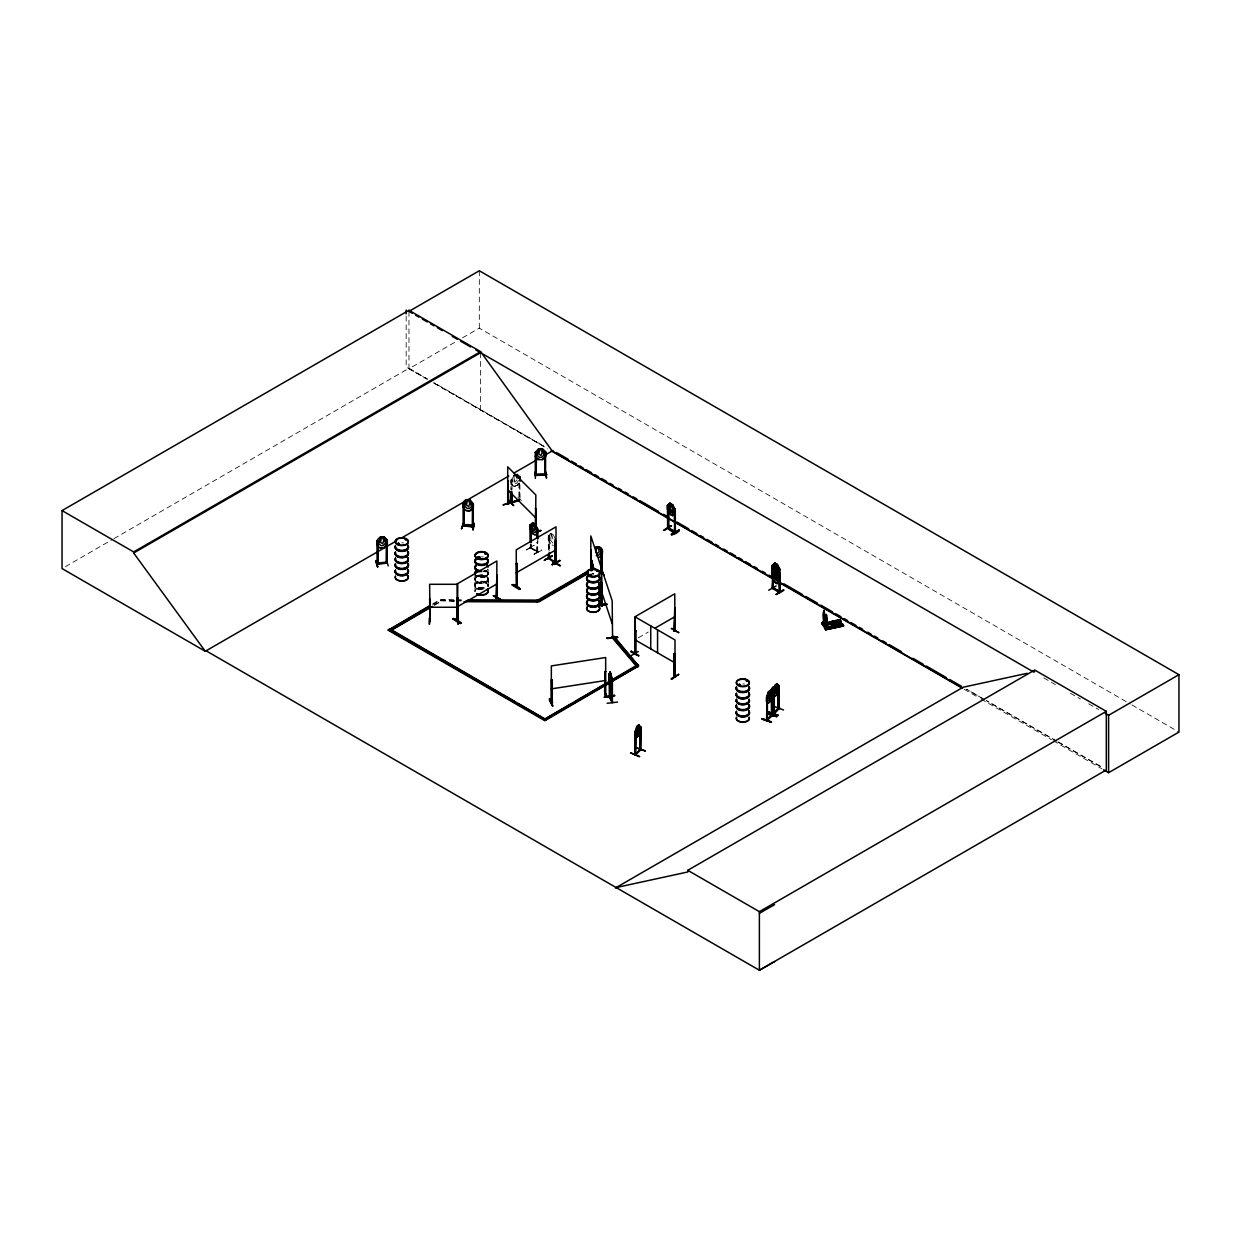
<?xml version="1.0" encoding="UTF-8"?>
<svg xmlns="http://www.w3.org/2000/svg" width="1241" height="1241" viewBox="0 0 1241 1241"><rect width="100%" height="100%" fill="white"/><g stroke="black" fill="none" stroke-linecap="round" stroke-linejoin="round"><path stroke-width="0.75" stroke-dasharray="5 3.75" d="M475.008 582.386L475.008 585.054L475.008 579.656M488.132 582.386L488.163 579.625M434.241 605.406L440.881 601.575L440.896 599.667L454.377 599.729M511.975 489.45L512.068 479.662L510.966 479.988L510.966 489.543M488.147 579.718L488.163 585.147M488.163 585.969L488.132 586.093A6.562 3.785 0 0 0 481.57 582.293A6.562 3.785 0 0 0 475.008 586.093L474.993 591.166A6.593 3.801 0 0 1 484.874 587.877L478.25 587.862L474.853 591.259M475.086 578.135L475.194 580.586M475.194 577.856L474.977 578.849L474.993 573.606M475.194 584.201L475.194 586.915M477.273 575.56L477.18 575.979M478.405 575.964L477.738 576.01M479.01 575.979L477.583 576.445M484.952 571.853L485.774 571.372L485.153 571.977M485.448 571.186L485.945 571.853L485.309 571.232M488.07 574.521L488.287 573.264M487.946 580.586L487.946 577.856M488.054 586.652L487.946 584.201M551.656 534.25L550.771 538.547L552.385 540.89M549.53 536.236L550.802 533.211L548.227 535.46L548.227 539.09L550.725 544.178L553.331 545.59M526.556 549.918L534.08 545.249L526.2 549.794M526.525 549.903L534.018 545.249M530.233 548.041L530.295 544.163M530.915 548.382L531.195 547.328M531.055 547.824C542.193 554.494 535.228 550.663 537.818 551.159M536.826 551.811L536.919 542.255M517.14 479.833L515.139 481.927L514.177 479.243M514.115 475.737L511.028 480.205M514.162 486.394L511.028 483.85L514.115 486.519L517.14 485.386L520.165 480.732M514.1 486.348L517.187 485.464L519.203 482.346M518.614 480.453L516.659 483.292L514.674 483.974L512.673 482.485L512.673 479.755M477.769 576.258L477.102 575.777A6.546 3.785 0 0 0 485.557 575.964A6.546 3.785 0 0 0 487.248 571.077M477.459 575.948L478.25 575.591M487.372 575.483L488.054 574.288M592.438 573.528L593.338 574.195M512.083 479.926L511.788 489.28M487.356 575.25L481.57 577.437L475.784 575.498A6.593 3.801 0 0 0 485.588 576.631A6.593 3.801 0 0 0 486.239 570.922M65.401 566.656L112.295 539.571M113.97 538.61L408.972 368.282L427.292 378.862M408.972 311.367L408.972 368.763L455.881 341.694M462.567 337.816L479.321 328.151L1130.287 703.988M548.227 535.46L549.36 535.74L549.36 549.127M549.36 535.74L548.413 535.507M530.605 547.002L531.055 547.591M432.799 603.84L439.423 600.024L454.361 600.923M555.735 539.726L553.331 534.669M432.799 604.569L439.423 600.737L458.208 601.652M434.241 604.677L440.881 601.575M548.227 539.09L550.849 544.054M534.08 553.858L541.945 550.244L534.126 553.92M534.08 554.339L541.588 549.934M534.126 554.246L541.526 549.546M638.293 637.827L648.236 632.088M484.905 576.894L486.301 576.041M478.235 576.057A6.67 3.847 0 0 1 488.24 579.392A6.67 3.847 0 0 1 478.235 582.727A6.67 3.847 0 0 1 478.235 576.057L477.925 575.995M484.905 576.662L476.854 576.041M537.865 552.028L530.543 547.793L537.306 550.864M537.105 551.625L537.182 542.1M592.298 573.233L593.338 573.606M477.832 575.359L478.281 575.25A6.562 3.785 0 0 1 488.132 578.694L488.163 578.818M593.136 573.171L593.151 574.288M530.559 547.839L530.559 544.023M530.341 548.057L537.679 552.261L537.865 540.58M456.3 599.744L462.086 599.76M454.377 600.442L440.896 599.667M456.3 600.458L462.086 600.489M456.285 600.923L462.055 600.954M478.716 575.948L478.095 575.281L479.073 575.777M537.477 552.183L537.601 540.735M427.044 379.001L406.164 366.995L406.164 315.772M433.73 382.849L543.868 446.186L433.962 382.709M984.78 699.738L966.429 689.174L984.733 699.753M1056.541 741.001L986.455 700.684L1056.355 741.11M1058.201 741.947L1103.265 767.869M1131.978 704.95L1178.95 732.081M1043.852 677.912L1055.47 684.613M1070.409 693.238L1080.384 698.993M1088.683 703.787L1098.642 709.542M1058.015 742.056L1102.985 768.024M408.972 368.763L427.292 379.343M433.962 383.19L547.762 448.885M964.195 689.313L979.304 698.047M980.995 699.009L1051.515 739.729M1053.19 740.706L1101.884 768.815M550.725 533.258L553.284 534.731M551.562 534.297L553.207 539.959M552.803 543.031L549.53 538.966M476.87 576.274L475.784 575.25A6.593 3.801 0 0 0 485.588 576.351A6.593 3.801 0 0 0 486.239 570.643L488.054 572.427M510.966 479.988L511.152 489.73M517.885 497.145L521.887 501.085M487.372 571.248L488.287 573.466M474.977 585.938L475.008 586.093A6.562 3.785 0 0 0 481.57 589.878M549.096 551.19L548.941 535.864M548.677 535.352L548.677 550.663M548.32 535.414L548.413 550.802M531.226 544.411L531.303 548.274M530.977 544.551L531.055 548.429M519.87 484.626L520.057 498.199M519.234 483.168L519.234 500.387M519.048 482.982L519.048 498.293M514.115 477.351L514.115 486.519M488.132 569.681L488.132 578.694A6.562 3.785 0 0 1 478.297 581.967A6.562 3.785 0 0 1 478.297 575.405M480.593 352.708L480.593 410.104M479.321 270.755L479.321 328.151M401.82 542.798A6.562 3.785 0 0 1 403.511 542.938M487.915 569.014A6.562 3.785 0 0 1 487.263 569.929M486.208 570.705A6.562 3.785 0 0 1 483.276 571.698M484.905 571A6.67 3.847 0 0 1 483.307 571.387M484.905 570.674A6.67 3.847 0 0 1 483.307 571.062M481.57 556.837A6.577 3.801 0 0 1 483.276 556.961M481.57 589.568A6.67 3.847 0 0 1 474.931 585.38A6.67 3.847 0 0 1 482.733 581.936A6.67 3.847 0 0 1 488.023 586.714M474.993 591.399A6.593 3.801 0 0 1 484.874 588.094M483.276 588.699A6.577 3.801 0 0 1 475.024 585.364A6.577 3.801 0 0 1 482.144 581.238A6.577 3.801 0 0 1 487.93 586.016M483.307 589.118A6.67 3.847 0 0 1 474.931 585.736A6.67 3.847 0 0 1 482.16 581.564A6.67 3.847 0 0 1 488.023 586.388M484.843 570.643A6.546 3.785 0 0 1 486.208 576.584A6.546 3.785 0 0 1 475.908 575.808M742.847 683.977A6.562 3.785 0 0 1 744.553 684.101M476.932 582.432A6.562 3.785 0 0 0 487.915 580.741A6.562 3.785 0 0 0 479.879 576.088A6.562 3.785 0 0 0 476.932 582.432M476.854 581.781A6.67 3.847 0 0 0 488.023 580.059A6.67 3.847 0 0 0 479.848 575.343A6.67 3.847 0 0 0 476.854 581.781"/><path stroke-width="1.5" d="M463.994 601.683L537.182 602.009L537.198 600.101L467.857 599.791M602.257 572.566L601.264 572.753L601.264 549.794L602.195 549.654L601.264 549.794L601.513 604.119M601.761 604.693L601.358 603.917M602.195 605.468L601.559 604.879L601.745 606.322L601.621 568.843L612.17 600.737L612.558 637.533M827.127 621.105L826.692 628.442L826.18 626.86L825.017 627.108M826.832 628.411L826.863 621.322M778.029 685.994L778.991 685.715L776.897 683.589L775.098 685.373L773.345 690.772L774.306 690.399L773.438 694.448L775.237 696.201M639.767 727.102L640.34 750.293L640.511 726.621M536.903 528.945L536.919 538.423M777.626 576.413L776.23 572.923L777.518 570.938L775.811 572.148L774.058 568.936L775.377 572.442L774.043 574.63L775.78 573.187L777.626 576.662M823.217 613.24L824.241 624.363C825.234 623.323 824.381 603.576 823.419 612.713M823.171 622.811L824.381 624.347L824.676 617.025M822.488 624.099L822.488 622.424L823.171 623.153M824.613 616.73L824.613 615.738M825.389 626.953C826.971 627.667 823.977 625.309 825.637 629.265M825.668 617.32L825.746 618.902M825.529 618.344L826.056 614.45M825.405 627.294L825.11 626.457L824.955 628.179M674.39 509.182L675.259 509.524L674.266 509.027L675.026 532.684L675.011 509.663M833.471 622.625L833.347 621.601L832.866 622.61M463.917 503.055L463.855 526.044L463.917 503.086M472.495 503.83L472.309 526.851M536.236 452.251L535.305 452.546L536.422 452.329L536.174 475.489L536.174 474.651M766.55 719.687L772.166 715.576L772.073 692.587L769.978 690.461L768.195 692.245L767.357 696.759L767.465 720.261L766.597 719.702M639.891 749.362L640.806 748.897L635.02 754.776L634.989 731.802L636.757 726.45L635.563 754.032M771.359 692.742L771.685 716.057L771.731 692.338L772.74 688.181M776.401 684.784L773.298 697.876M637.393 726.404L637.393 732.531L638.557 729.987L637.983 725.83L637.486 726.435M609.672 674.747L610.215 671.986L609.347 673.77L609.983 697.287L609.253 696.759L612.046 702.561L611.673 678.734L611.953 702.53M770.816 693.331L771.669 688.895L773.298 687.142L775.191 688.926L773.329 687.018L771.576 688.864M774.322 712.551C770.397 715.638 787.911 698.838 774.306 713.358L774.275 689.872L775.129 685.435L776.897 683.589M771.25 721.766C743.204 712.132 790.176 729.227 762.129 718.71M769.001 712.287C797.063 721.735 749.828 705.431 777.89 715.638M778.138 715.328L768.986 712.334M630.661 752.915L639.673 756.436M639.425 756.731L630.692 752.837M398.501 543.201L398.842 544.349L397.725 543.449M406.179 539.757L405.28 539.354M405.962 539.587L406.21 539.494M478.917 558.062L477.211 558.171L477.925 557.24M477.925 557.938L479.104 557.876M477.475 557.985L478.979 558.171M485.029 553.858L485.976 553.533L485.153 553.92M485.727 553.92L485.588 553.238M588.823 575.297L590.452 575.669L589.894 574.614M596.533 570.922L597.588 571.17M596.921 570.519L597.309 571.046M738.473 685.296L739.357 684.505M739.093 684.443C741.637 685.125 737.433 684.753 739.202 685.373M746.849 680.952L746.632 680.254M746.43 681.045L747.222 680.921M746.26 680.813L747.035 680.487M825.917 614.481L827.095 620.345M429.526 624.27L429.541 617.785L429.308 624.285M769.932 695.767L768.8 698.326L768.8 692.199C771.499 691.159 767.946 698.978 771.669 699.629M773.391 692.354L772.259 694.913L771.669 694.076M510.889 502.078L511.881 501.798M519.126 500.154L510.889 502.915L510.966 491.467M464.103 503.024L463.048 502.931L463.917 502.807M452.981 619.088C456.393 616.42 468.927 630.366 453.027 619.011M460.907 623.122L453.353 618.437M512.114 584.945C515.527 582.277 528.061 596.223 512.145 584.868M519.963 588.948L512.471 584.62L519.932 588.979M631.266 651.199L638.774 655.946L630.893 651.835M533.444 523.842L532.653 528.092L534.266 530.434L535.088 527.89L533.521 523.795M775.594 567.804L774.803 572.054L776.401 574.397L777.238 571.868L775.501 567.851M466.414 499.766L469.889 499.952L473.333 504.001L473.333 507.647L469.874 510.935L466.352 510.594C461.916 507.988 461.171 501.814 466.368 499.596L464.692 505.894L466.988 508.298L469.253 508.531L471.502 506.592L469.889 499.952M466.352 510.594L469.843 510.78L473.333 507.647M461.543 528.666L463.855 522.306M463.793 522.694L461.497 528.728L463.808 522.663M464.103 525.16L463.048 524.819L463.234 525.672M473.286 503.753L472.2 503.629L473.286 503.753L473.255 526.975M473.364 503.939L469.812 500.107M473.178 525.827C448.699 525.626 475.536 522.663 473.1 526.944M473.023 529.829L474.295 523.361L473.038 529.86M670 506.933L670.869 504.234M771.669 688.895L769.792 697.845M771.638 688.833L769.947 694.2M767.357 699.49L768.505 700.513L769.653 699.35L770.816 696.03L769.947 690.585L768.21 692.323L766.426 697.644L766.426 701.289L768.195 703.166L770.072 701.413L771.84 696.015M773.438 690.803L775.098 685.373M596.719 547.607L595.664 552.54M634.942 735.463L636.85 737.402L638.696 735.634L640.356 730.251M381.53 537.648L380.429 542.457L382.678 543.667L383.826 540.549L382.678 537.539L381.514 537.586M503.194 505.056L519.141 499.828L503.272 504.715M609.315 696.759L609.315 695.844L610.029 696.418M611.782 701.972L612.216 701.056M612.465 701.599L612.449 702.375M508.221 500.387L513.634 505.692L508.252 499.999M513.572 505.273L508.283 499.968M551.562 703.058L551.345 679.882L552.276 679.727L552.292 702.98C552.059 700.312 553.191 703.678 551.345 703.058L551.345 665.921L605.67 657.528L605.686 694.712L604.646 694.588L605.872 694.619M605.856 693.812L604.77 693.719M774.632 571.201L772.15 573.528C770.878 577.329 778.603 589.428 772.073 577.096L772.15 573.404C778.386 564.097 769.668 587.862 773.453 588.606L772.367 587.443L773.469 587.738M552.136 556.077L544.334 560.249L552.152 555.72M549.329 700.095C559.644 719.92 542.658 684.582 552.664 705.415M768.706 590.235L776.152 585.938M663.935 530.372L671.04 525.874M638.293 651.509L631.25 655.605M429.619 598.24L430.069 621.167M430.069 621.431L429.619 584.294L457.727 584.294L457.681 621.477L458.022 597.666L457.091 597.914L458.022 597.666M601.094 604.289L601.171 581.253M538.703 448.746L537.027 455.245L539.354 457.355L541.65 457.309L543.93 455.09L542.27 448.653L538.703 448.746L535.181 452.531M375.992 560.839L377.667 566.966L375.527 560.932M376.007 560.482L377.667 566.966M667.844 527.409C666.324 528.666 677.726 535.46 674.375 531.474M635.345 652.983L635.47 653.573M635.966 653.48L634.896 652.906L635.904 652.642M634.88 653.154L635.656 654.472L635.64 630.335L635.563 654.457L635.981 652.564M674.08 675.833L674.794 676.19M674.452 675.616L674.732 677.043L674.98 653.883L674.049 653.65L673.941 676.593L675.073 676.841L674.98 639.922L635.206 616.963L635.221 653.898L635.904 653.48M534.918 472.232L535.414 478.39M549.36 557.83L549.422 558.652M555.084 562.359L555.456 561.304M556.077 562.53L554.975 562.235L555.053 550.802M772.367 587.443L773.19 587.908M780.015 591.523C762.703 582.324 783.304 593.756 779.395 591.119M609.222 673.785L610.215 671.986M609.952 674.266C607.95 672.498 609.874 689.096 612.061 683.233M836.372 626.457L836.17 625.774M496.447 598.441L496.865 574.955L496.121 598.348L496.943 597.03M675.073 630.087L674.003 630.335L674.964 630.118M674.452 631.25L674.747 607.78L674.313 631.328L675.073 630.831M772.073 715.623L766.922 720.773L767 696.806M776.959 683.744L778.743 685.497L778.216 708.968M778.991 707.913L778.154 708.254M778.991 708.751L773.779 713.885L773.826 690.88M762.067 719.206L771.266 722.231M508.05 504.218L507.631 502.946L508.593 503.319M508.5 504.063L508.515 490.381M377.853 563.197L377.031 563.771M386.323 540.331L386.199 563.259L387.021 562.033M457.2 620.578L458.115 619.771L457.091 619.942M399.059 543.418L397.353 543.992M405.931 539.664L405.311 539.711M477.475 557.38L477.071 557.876A6.577 3.801 0 0 1 479.879 556.961M588.917 575.436L589.568 574.614M596.797 570.72L597.65 570.922M738.535 685.187L740.055 684.83M552.369 702.67L551.438 702.794M605.748 694.665L604.693 694.541M535.212 474.403C539.432 473.829 559.489 474.481 535.259 475.474L535.321 452.282M535.212 475.241L545.513 474.946M387.363 543.837L383.888 547.793L380.351 548.103C375.309 545.854 375.806 539.664 380.335 537.12L383.872 536.81L387.363 540.192L387.099 563.181M672.467 509.927L670.792 510.392L670 508.531M453.291 618.84L460.845 623.029M638.758 655.481L631.219 651.261M545.668 455.897L542.27 459.651L538.703 459.666L535.181 456.099M542.27 459.651L545.792 455.866L545.792 452.22L542.27 448.653M771.762 692.478L772.073 692.587M767.016 720.68L767.078 697.178L766.535 720.664L771.607 714.63M768.319 703.089L770.072 701.413M769.839 697.752L771.638 699.753L773.407 697.907M775.098 696.294L776.959 694.479L778.588 689.143M773.5 694.355L775.206 696.325L776.866 694.448M767.403 713.916L776.835 716.678L767.45 713.792M774.043 712.598L778.154 708.502M783.505 709.961L774.322 706.563M376.954 563.011L386.385 562.437M376.954 563.848L387.223 562.887M377.947 563.972L377.962 540.766L376.954 540.874L377.124 564.097L377.047 563.228M387.176 562.328L386.106 562.189M387.176 563.166L377.124 564.066M636.881 726.543L638.696 724.713M635.113 731.818L635.904 731.461L634.942 731.818M640.309 750.262L640.759 726.823L638.572 724.806L639.472 730.251L638.262 733.571L637.067 734.703L635.888 733.664M636.416 747.78L645.242 751.115M636.447 747.811L645.165 750.774M835.984 625.867L835.022 626.534M496.229 597.386L496.571 597.588M496.229 598.224L496.943 597.867M497.129 598.084L497.129 575.095M517.156 563.523L516.225 563.771L517.156 563.523L517.156 586.574L516.147 586.714L517.249 586.481L516.411 586.915L516.225 549.81L555.999 526.851L556.077 563.724M555.363 564.097L556.077 562.887M556.216 563.15L555.735 563.476M556.216 563.988L556.247 540.952L555.332 541.2L555.503 564.36L555.053 539.323M674.825 629.854L674.111 631.064M674.964 630.955L674.747 593.818L634.973 616.777L634.989 654.1M537.539 532.885L535.119 535.166L532.637 533.646L530.109 528.635L530.109 524.99L532.684 522.74L535.166 524.276L537.617 529.318L535.212 524.198L536.298 531.334L534.685 532.56L533.056 531.613L531.412 528.511L532.684 522.74M779.674 573.342L775.594 564.159L773.562 569.743L775.206 575.591L776.835 576.522L778.448 575.297L778.448 572.566L777.238 568.285L774.663 566.796C768.551 568.362 776.913 579.64 779.844 573.249C780.93 575.886 777.843 581.641 774.663 577.717L772.259 572.597L772.336 565.26L774.834 563.057L777.347 564.515L780 569.433L779.022 568.967L779.829 592.577L779.053 569.262M772.336 565.4L774.741 563.104L777.316 564.593M779.767 573.156L777.316 575.328M777.037 583.518L779.565 581.3C780.093 576.305 775.098 563.833 778.247 579.78L776.633 581.021L773.376 576.972M777.083 583.627L774.679 582.045L777.161 583.58L779.565 581.3M668.418 528.868L668.604 505.723L667.518 505.521L669.938 503.225L672.544 504.699L675.011 509.725L674.933 513.293L672.451 515.48L669.938 514.146L667.425 509.089L667.425 505.444L670.031 503.179L669.938 514.146M674.933 509.725L672.575 504.622L672.498 515.589L674.933 513.293M839.893 620.019L822.131 623.975M822.007 623.773L839.986 619.911L841.274 622.191L823.031 625.278M841.289 622.191L840.964 621.446L822.969 625.309L841.119 621.958M823.202 625.681L823.264 624.549M842.453 624.114L824.427 627.822L824.536 626.705L826.444 626.488L824.536 626.705M824.458 627.853L842.437 623.99C838.233 622.548 843.989 629.094 840.622 624.161M842.577 624.44L824.52 627.713L825.73 629.621L843.632 625.697L825.668 629.761M825.436 629.389L843.322 625.619M839.924 620.05C836.139 618.111 841.243 625.169 838.171 620.097M843.554 625.96L842.437 623.789M843.585 626.022L825.637 629.699C824.738 628.086 828.352 627.217 827.545 629.234L826.072 627.031M609.703 696.682L612.402 702.422M776.835 572.877L778.448 571.651L777.347 564.515M588.855 574.955L590.452 574.831M739.527 685.373L740.319 684.908L739.357 684.318M740.086 685.42L740.055 684.613M545.761 474.372L544.815 474.465M773.934 713.792L773.996 690.291M635.563 754.869L640.806 749.735M778.572 709.138L778.588 685.559M771.7 715.979L771.607 693.067M670.031 503.179L668.744 508.95L672.048 512.983L673.677 511.742L672.544 504.699M667.425 505.444L667.658 528.464M667.596 509.058L670.031 514.1L672.498 515.589M556.247 540.952L555.332 541.2M493.313 595.804L501.24 599.837L493.732 595.556M552.447 561.661L560.358 565.694L552.865 561.413M516.411 586.078L517.233 585.597L516.147 586.776M555.999 562.933L555.254 564.205M668.03 527.472L668.294 527.999M664.013 530.481L671.412 525.672L664.013 530.016M674.251 531.598L674.856 531.8M674.515 532.048L674.592 509.136M678.92 529.954C679.587 534.204 661.236 538.098 678.967 530.031M679.029 530.434L671.583 534.731L679.308 530.59M635.64 630.335L635.625 631.452L635.904 630.49M674.251 631.312L674.995 607.919M671.614 628.38L678.703 632.429M671.288 679.091L678.672 674.344L671.629 679.308M671.257 678.687L678.687 674.39M206.192 650.858L205.386 651.339L62.05 568.58L62.05 510.594L408.972 310.297L480.593 351.637L552.214 450.979L773.143 578.539M408.972 310.297L408.972 311.367L479.321 270.755L1178.95 674.685L1178.95 732.081L1108.601 772.693L1103.575 769.777M62.05 510.594L133.671 551.935L480.593 351.637M774.57 961.589L759.383 970.245L206.099 650.811L205.277 651.277L133.671 553.005L480.593 352.708M205.277 651.277L396.701 540.75M401.727 537.865L508.732 476.079M513.743 473.178L538.827 458.705M545.513 454.842L553.021 450.514M530.109 524.99L530.295 542.255M530.186 525.067L531.226 525.269L530.977 542.643M530.279 528.604L532.715 533.599M536.996 528.775L537.865 529.1L537.865 538.672M571.543 703.678L544.923 719.035L636.431 665.486L637.89 666.324L544.923 720.711L388.262 630.273L429.479 605.763M388.262 630.273L389.721 628.722L546.381 719.873L518.04 703.523M391.38 628.473L429.479 606.477M430.937 606.601L391.163 630.273L432.597 606.353M457.091 606.911L496.865 583.953M516.225 572.784L555.999 549.81M549.174 558.295L555.984 562.499M552.198 564.314L560.063 560.73L552.245 564.391M543.822 597.355L555.425 590.654M558.729 588.746L570.333 582.045M573.652 580.136L586.9 571.76L537.198 600.458L538.641 601.296L588.358 572.597M537.198 601.171L538.641 602.009L588.358 573.311M654.86 628.256L674.747 616.777M774.865 563.181L773.562 568.828L775.206 571.946M774.71 566.92L776.401 570.751L777.145 568.331M772.181 572.644L774.663 577.717L777.269 579.128M574.878 701.754L603.157 685.42M613.147 679.649L636.431 666.215L637.89 667.038M388.262 629.559L544.923 719.997L637.89 666.324M780 569.433L780.077 592.422L779.255 591.352M776.23 594.175L783.723 589.909L776.277 594.253M783.754 590.313L776.277 594.563M615.35 888.029L963.094 687.25L1027.16 673.32M616.156 887.548L687.778 871.973L687.778 870.313L1034.699 670.016L1106.32 711.357L1106.32 769.947L759.383 970.245L759.383 911.654L1106.32 711.357M1034.699 671.676L1033.893 672.157L475.598 349.822M1105.281 713.373L1108.601 715.297L1178.95 674.685M759.383 913.329L774.57 904.673M519.359 477.475L520.119 477.211L520.057 480.981M832.602 621.912L833.983 622.16M510.889 502.915L512.068 502.853L511.975 493.282M511.897 502.915L511.788 491.188M597.371 571.294L596.642 571.062M516.597 586.853L516.489 563.91M496.741 597.929L496.865 560.994L457.091 583.953L457.309 621.446L457.355 598.053M514.053 475.536L517.125 474.481L520.212 477.149L520.212 480.794M514.1 475.613L517.187 474.543L518.614 477.723M517.14 478.219L516.132 475.458L515.077 475.753M508.515 481.167L507.709 480.81L508.593 504.156M508.562 503.582L508.19 504.234M535.352 525.036L535.662 508.345L536.143 527.254M536.143 508.81L535.352 508.453M536.95 531.101L540.89 530.636M536.205 531.831L540.642 530.31M537.26 531.862L540.89 530.621M552.276 702.111L551.283 701.956L552.478 702.282M604.693 693.703L605.67 694.433M612.03 636.757L613.938 636.276L638.541 665.952L636.695 666.479L636.431 665.486M635.47 665.021L612.092 637.517L613.938 637.005L638.541 665.952M638.541 665.238L636.695 665.765L612.092 636.804M825.73 616.824L825.901 614.714M511.152 491.653L511.059 503.163L519.141 500.418L519.095 499.285L519.39 500.418M590.096 575.328L589.118 575.172M739.202 684.38L738.379 685.156M826.692 618.049L826.832 615.955M822.085 622.641C826.382 622.393 821.309 621.803 822.085 623.634L823.264 625.542M831.703 621.431C835.24 626.147 829.143 620.314 833.518 621.058L834.712 623.168L833.518 621.058M835.131 620.717C838.668 625.433 832.587 619.6 836.946 620.345L838.14 622.253M823.109 625.511L841.196 621.819M823.279 625.681L841.258 622.16M834.154 625.511C837.691 630.226 831.61 624.378 835.969 625.123L837.163 627.031M837.582 624.999L839.412 624.409L840.607 626.317M825.73 628.629L827.545 628.241M548.6 557.426L548.941 558.016M548.6 558.264L548.677 554.479M779.969 592.314L772.709 588.172L772.709 578.601M551.454 680.084L552.276 679.727M604.755 671.614L605.763 671.676L604.755 671.614L604.879 694.836L604.879 693.998M604.429 691.097L607.299 697.008M598.969 557.519C603.079 555.379 604.429 548.724 599.015 546.692L595.649 547.374M595.602 547.281L599.046 546.754L600.66 550.182L600.66 552.912L598.457 555.41L596.223 555.751M596.75 547.669L597.867 547.498L599 550.43L599 552.028L596.75 553.796M602.164 571.713L601.249 571.853L602.397 572.799M604.274 575.545L600.985 569.278M610.525 673.227L610.712 680.006L610.836 673.863M609.672 677.477L610.867 682.224L611.146 673.987L610.107 672.017L612.371 679.494L612.371 702.453M609.207 677.322L610.231 682.845M551.345 688.879L605.67 680.487M614.59 695.394L604.258 697.116L614.574 695.394M604.367 697.302L614.59 695.86M607.159 703.29L617.475 702.08M386.323 540.285L387.208 540.176L387.114 563.212M544.783 474.993L544.69 452.065L545.668 452.329M835.922 626.534L835.022 626.364M591.181 549.856L591.011 570.72M602.164 583.286L602.164 588.823M598.115 604.708L606.756 603.809M598.053 605.189L606.756 604.134M598.146 605.22L606.833 604.445M606.958 604.6L598.271 606.073M607.19 637.796L617.646 637.424L607.206 637.874M607.314 638.588L617.568 637.114M552.555 561.537L560.017 565.818M493.422 595.68L500.883 599.961M671.257 628.504L678.765 632.786M380.398 537.213L383.826 536.965L387.254 540.238M388.169 565.912L386.556 559.893M544.737 452.313L545.652 452.251M477.832 557.302L478.979 557.581M667.844 528.247L675.368 532.482L675.259 509.524M674.22 676.407L674.297 653.495M549.049 558.853L549.096 553.114M773.065 588.715L772.445 565.353L772.445 588.405M538.765 448.901L542.224 448.823M545.544 472.061L546.536 478.142L545.544 471.596M535.259 474.636L544.566 474.434M377.76 562.871L386.106 562.421M457.851 618.204L458.1 624.347L457.789 617.785M429.619 607.252L457.727 607.252M517.931 600.737L537.198 600.815M465.918 600.97L537.182 601.28M516.892 586.341L516.892 563.383M535.367 474.636L535.367 475.474M398.33 543.325L399.354 543.837M545.528 474.977L545.637 452.05M463.141 525.098L463.87 525.176M463.11 525.688L473.302 526.665M473.224 526.929L462.94 525.889L463.079 525.083M463.141 525.936L463.11 502.729M768.319 692.354L766.907 697.752M766.426 701.289L768.288 703.213M767.403 713.435L776.54 716.491M638.665 724.837L640.263 727.304M638.572 735.541L636.788 737.247M667.937 528.247L667.922 505.335M555.565 562.669L548.413 558.543L548.413 554.634M670.792 504.28L672.467 508.329M408.972 311.367L412.307 313.29M415.642 315.214L418.977 317.138M422.297 319.061L427.292 321.946M430.627 323.87L433.962 325.794M437.297 327.717L442.292 330.602M452.282 336.373L457.277 339.258M460.613 341.182L470.603 346.937M774.555 571.248L777.114 572.737M774.601 571.372L777.037 572.784M556.371 452.438L568.083 459.201M571.434 461.14L576.46 464.041M579.795 465.964L583.146 467.904M586.497 469.827L591.523 472.728M594.873 474.667L598.209 476.606M601.559 478.53L606.585 481.43M609.936 483.37L613.271 485.293M618.297 488.194L621.648 490.133M624.999 492.056L628.334 493.996M633.36 496.896L636.711 498.82M640.061 500.759L658.475 511.385M663.485 514.286L666.836 516.225M676.872 522.011L688.6 528.775M691.935 530.714L696.961 533.614M700.312 535.538L703.663 537.477M707.013 539.416L712.024 542.301M715.374 544.241L718.725 546.18M723.736 549.065L727.086 551.004M730.437 552.943L735.463 555.844M738.814 557.767L742.149 559.707M745.5 561.63L750.526 564.531M753.876 566.47L757.212 568.394M762.238 571.294L765.588 573.233M768.939 575.157L772.274 577.096M784.002 583.859L802.415 594.486M805.75 596.425L817.478 603.188M820.813 605.112L832.54 611.891M835.876 613.814L840.902 616.715M844.252 618.654L847.603 620.578M850.954 622.517L855.964 625.417M859.315 627.341L862.666 629.28M867.676 632.181L871.027 634.104M874.378 636.044L877.728 637.967M882.754 640.868L886.09 642.807M889.44 644.731L901.152 651.509M912.88 658.273L922.916 664.059M926.267 665.998L946.356 677.586M949.691 679.525L961.418 686.289M778.154 581.424L962.271 687.731M551.113 450.824L771.095 577.825M779.488 582.681L962.52 688.352M772.476 588.389L779.751 592.531M536.81 528.899L537.601 538.811M551.78 555.952L544.365 560.218M635.206 639.922L674.98 662.88M391.38 630.397L403.046 637.129M406.381 639.053L499.704 692.943M503.039 694.867L514.705 701.599M687.778 870.313L759.383 911.654M779.115 592.205L779.332 580.509M770.816 696.061L771.949 697.085L774.275 692.618L775.408 693.626L776.571 692.478L777.735 689.158L776.866 683.713M779.053 708.611L778.991 685.715M507.709 489.807L535.833 517.931M542.208 448.761L545.792 452.22M609.455 697.225L609.315 673.661M611.891 701.615L609.983 696.682M775.129 690.616L775.718 691.439L776.85 688.895L776.292 684.753M839.986 619.709L841.181 621.617M837.582 624.797L838.776 626.705M824.955 626.503L825.11 628.132M823.016 624.657L822.659 622.393M383.826 536.965L385.517 543.124L383.267 545.497L380.987 545.699L378.691 543.744L380.335 537.12M777.238 564.639L779.674 569.635M611.642 678.687L612.015 679.541M842.36 624.083L824.846 628.458M826.397 614.59L826.646 615.427M823.946 610.51L824.226 611.642M822.861 623.184L822.861 624.688L825.001 624.021L825.094 625.169L823.9 622.268M601.358 567.851L590.825 535.957L590.825 570.177M590.825 558.915L594.33 569.541M599.015 583.72L601.358 590.809M601.621 591.802L612.17 623.696M773.407 687.173L774.275 689.887M383.81 547.638L380.351 548.103M772.833 688.212L773.515 713.73L773.453 712.955M617.646 637.409L607.206 638.246M826.863 618.623L827.064 619.802M823.295 614.822L823.45 623.091M611.022 674.065L611.922 679.572M825.87 619.492L825.901 627.17M1108.601 715.297L1108.601 772.693M827.452 628.101L827.452 628.892L826.351 626.333M778.169 685.668L778.154 709.092M668.604 511.463L668.682 528.728M657.559 629.87L657.559 652.844M650.734 625.929L650.734 648.888M640.759 726.823L640.837 749.812L639.891 749.611L635.361 754.947L635.532 730.98M609.703 673.723L609.626 697.333M602.195 549.654L602.211 572.892M602.164 594.346L602.195 606.306M601.994 582.743L601.838 606.353M593.136 564.438L593.229 568.471M592.314 560.963L592.314 570.534M592.221 560.761L592.221 570.317M591.368 559.613L591.368 570.674M549.36 552.959L549.437 558.745M544.566 474.186L544.582 475.241M537.182 528.713L537.182 538.284M537.198 600.101L537.182 602.009M535.662 528.619L535.833 494.973L507.709 466.849L507.724 503.83L507.662 502.869M531.226 529.1L531.226 542.488M530.559 528.713L530.559 542.1M472.232 525.765L472.169 526.82M458.1 619.74L458.1 620.578M406.164 310.079L406.164 313.88M377.807 540.781L377.853 564.035M133.671 551.935L133.671 553.005M407.498 545.761A6.562 3.785 0 0 1 402.673 551.407A6.562 3.785 0 0 1 395.476 546.676M407.513 544.69A6.577 3.801 0 0 1 402.673 550.352A6.577 3.801 0 0 1 395.46 545.606M407.513 552.09A6.577 3.801 0 0 1 402.673 557.752A6.577 3.801 0 0 1 395.46 553.005M407.591 551.702A6.67 3.847 0 0 1 402.689 557.442A6.67 3.847 0 0 1 395.383 552.633M407.591 551.376A6.67 3.847 0 0 1 402.689 557.116A6.67 3.847 0 0 1 395.383 552.292M407.591 545.357A6.67 3.847 0 0 1 402.689 551.097A6.67 3.847 0 0 1 395.383 546.288M407.591 545.032A6.67 3.847 0 0 1 402.689 550.771A6.67 3.847 0 0 1 395.383 545.962M407.498 551.035A6.562 3.785 0 0 1 402.673 556.682A6.562 3.785 0 0 1 395.476 551.95M407.513 557.395A6.577 3.801 0 0 1 402.673 563.057A6.577 3.801 0 0 1 395.46 558.31M407.482 557.054A6.531 3.77 0 0 1 402.673 562.685A6.531 3.77 0 0 1 395.507 557.954M407.529 575.235A6.593 3.801 0 0 1 402.673 580.897A6.593 3.801 0 0 1 395.445 576.15M407.529 557.643A6.593 3.801 0 0 1 402.673 563.305A6.593 3.801 0 0 1 395.445 558.559M407.513 562.747A6.577 3.801 0 0 1 402.673 568.409A6.577 3.801 0 0 1 395.46 563.662M407.498 570.146A6.562 3.785 0 0 1 402.673 575.808A6.562 3.785 0 0 1 395.476 571.062M407.591 569.759A6.67 3.847 0 0 1 402.689 575.498A6.67 3.847 0 0 1 395.383 570.689M407.591 569.433A6.67 3.847 0 0 1 402.689 575.172A6.67 3.847 0 0 1 395.383 570.348M407.513 569.092A6.577 3.801 0 0 1 402.673 574.754A6.577 3.801 0 0 1 395.46 570.007M407.591 563.414A6.67 3.847 0 0 1 402.689 569.154A6.67 3.847 0 0 1 395.383 564.345M407.591 563.088A6.67 3.847 0 0 1 402.689 568.828A6.67 3.847 0 0 1 395.383 564.019M407.498 563.817A6.562 3.785 0 0 1 402.673 569.464A6.562 3.785 0 0 1 395.476 564.733M407.529 575.452A6.593 3.801 0 0 1 402.673 581.129A6.593 3.801 0 0 1 395.445 576.367M407.482 557.969A6.546 3.785 0 0 1 403.511 563.523A6.546 3.785 0 0 1 395.274 559.862M599 583.115A6.67 3.847 0 0 1 593.214 588.886A6.67 3.847 0 0 1 587.443 583.115M598.907 583.518A6.562 3.785 0 0 1 593.214 589.196A6.562 3.785 0 0 1 587.536 583.518M598.876 588.467A6.531 3.77 0 0 1 593.214 594.129A6.531 3.77 0 0 1 587.551 588.467M598.907 588.855A6.577 3.801 0 0 1 593.214 594.548A6.577 3.801 0 0 1 587.52 588.855M599 576.786A6.67 3.847 0 0 1 593.214 582.556A6.67 3.847 0 0 1 587.443 576.786M588.498 575.979A6.67 3.847 0 0 1 591.492 574.986M598.907 582.448A6.577 3.801 0 0 1 593.214 588.141A6.577 3.801 0 0 1 587.52 582.448M598.907 577.174A6.562 3.785 0 0 1 593.214 582.867A6.562 3.785 0 0 1 587.536 577.174M588.575 576.398A6.562 3.785 0 0 1 591.523 575.405M599 582.789A6.67 3.847 0 0 1 593.214 588.56A6.67 3.847 0 0 1 587.443 582.789M599 576.46A6.67 3.847 0 0 1 593.214 582.231A6.67 3.847 0 0 1 587.443 576.46M588.498 575.653A6.67 3.847 0 0 1 591.492 574.661M598.907 576.103A6.577 3.801 0 0 1 593.214 581.812A6.577 3.801 0 0 1 587.52 576.103M588.56 575.328A6.577 3.801 0 0 1 591.523 574.335M599 601.171A6.67 3.847 0 0 1 593.214 606.942A6.67 3.847 0 0 1 587.443 601.171M598.907 601.575A6.562 3.785 0 0 1 593.214 607.252A6.562 3.785 0 0 1 587.536 601.575M598.876 606.523A6.531 3.77 0 0 1 593.214 612.185A6.531 3.77 0 0 1 587.551 606.523M598.891 589.413A6.546 3.785 0 0 1 593.214 595.091A6.546 3.785 0 0 1 587.551 589.413M598.922 606.663A6.593 3.801 0 0 1 593.214 612.371A6.593 3.801 0 0 1 587.505 606.663M598.922 589.056A6.593 3.801 0 0 1 593.214 594.765A6.593 3.801 0 0 1 587.505 589.056M599 594.842A6.67 3.847 0 0 1 593.214 600.613A6.67 3.847 0 0 1 587.443 594.842M598.907 600.504A6.577 3.801 0 0 1 593.214 606.197A6.577 3.801 0 0 1 587.52 600.504M598.907 595.23A6.562 3.785 0 0 1 593.214 600.923A6.562 3.785 0 0 1 587.536 595.23M599 600.846A6.67 3.847 0 0 1 593.214 606.616A6.67 3.847 0 0 1 587.443 600.846M599 594.501A6.67 3.847 0 0 1 593.214 600.287A6.67 3.847 0 0 1 587.443 594.501M598.907 594.16A6.577 3.801 0 0 1 593.214 599.868A6.577 3.801 0 0 1 587.52 594.16M481.57 571.512A6.67 3.847 0 0 1 475.799 565.741M487.356 565.741A6.67 3.847 0 0 1 488.023 566.672M479.879 571.698A6.562 3.785 0 0 1 475.892 566.144M475.241 573.962A6.562 3.785 0 0 1 475.892 571.077M475.241 574.335A6.562 3.785 0 0 1 475.892 571.465M487.356 559.412A6.67 3.847 0 0 1 481.57 565.182A6.67 3.847 0 0 1 475.799 559.412M476.854 558.605A6.67 3.847 0 0 1 479.848 557.612M481.57 570.767A6.577 3.801 0 0 1 475.877 565.074M487.279 565.074A6.577 3.801 0 0 1 488.147 566.966M487.263 559.8A6.562 3.785 0 0 1 481.57 565.493A6.562 3.785 0 0 1 475.892 559.8M476.932 559.024A6.562 3.785 0 0 1 479.879 558.031M481.57 571.186A6.67 3.847 0 0 1 475.799 565.415M487.356 565.415A6.67 3.847 0 0 1 488.023 566.346M487.356 559.086A6.67 3.847 0 0 1 481.57 564.857A6.67 3.847 0 0 1 475.799 559.086M476.854 558.279A6.67 3.847 0 0 1 479.848 557.287M487.279 558.729A6.577 3.801 0 0 1 481.57 564.438A6.577 3.801 0 0 1 475.877 558.729M475.024 573.931A6.546 3.785 0 0 1 475.908 572.039M474.993 573.606A6.593 3.801 0 0 1 475.861 571.698M487.248 589.134A6.546 3.785 0 0 1 485.557 594.02A6.546 3.785 0 0 1 476.947 593.694M487.279 589.491A6.593 3.801 0 0 1 485.588 594.408A6.593 3.801 0 0 1 476.916 594.082M749.161 699.133A6.531 3.77 0 0 1 742.847 703.88A6.531 3.77 0 0 1 736.534 699.133M749.207 687.84A6.577 3.801 0 0 1 742.847 692.633A6.577 3.801 0 0 1 736.487 687.84M749.207 686.785A6.577 3.801 0 0 1 742.847 691.563A6.577 3.801 0 0 1 736.487 686.785M749.207 694.184A6.577 3.801 0 0 1 742.847 698.962A6.577 3.801 0 0 1 736.487 694.184M748.618 692.866A6.67 3.847 0 0 1 743.716 698.605A6.67 3.847 0 0 1 736.409 693.797M748.618 692.54A6.67 3.847 0 0 1 743.716 698.28A6.67 3.847 0 0 1 736.409 693.471M749.192 693.114A6.562 3.785 0 0 1 742.847 697.892A6.562 3.785 0 0 1 736.502 693.114M748.618 686.537A6.67 3.847 0 0 1 743.716 692.276A6.67 3.847 0 0 1 736.409 687.467M748.618 686.211A6.67 3.847 0 0 1 743.716 691.951A6.67 3.847 0 0 1 736.409 687.142M749.207 699.474A6.577 3.801 0 0 1 742.847 704.252A6.577 3.801 0 0 1 736.487 699.474M749.192 700.064A6.562 3.785 0 0 1 742.847 704.841A6.562 3.785 0 0 1 736.502 700.064M749.176 717.205A6.546 3.785 0 0 1 742.847 721.952A6.546 3.785 0 0 1 736.518 717.205M749.207 699.738A6.593 3.801 0 0 1 742.847 704.531A6.593 3.801 0 0 1 736.487 699.738M749.207 705.896A6.577 3.801 0 0 1 742.847 710.69A6.577 3.801 0 0 1 736.487 705.896M749.207 704.841A6.577 3.801 0 0 1 742.847 709.619A6.577 3.801 0 0 1 736.487 704.841M749.207 712.241A6.577 3.801 0 0 1 742.847 717.019A6.577 3.801 0 0 1 736.487 712.241M748.618 710.922A6.67 3.847 0 0 1 743.716 716.662A6.67 3.847 0 0 1 736.409 711.853M748.618 710.597A6.67 3.847 0 0 1 743.716 716.336A6.67 3.847 0 0 1 736.409 711.527M749.192 711.171A6.562 3.785 0 0 1 742.847 715.948A6.562 3.785 0 0 1 736.502 711.171M748.618 704.593A6.67 3.847 0 0 1 743.716 710.333A6.67 3.847 0 0 1 736.409 705.524M748.618 704.268A6.67 3.847 0 0 1 743.716 710.007A6.67 3.847 0 0 1 736.409 705.198M749.207 717.531A6.577 3.801 0 0 1 742.847 722.309A6.577 3.801 0 0 1 736.487 717.531M773.764 694.479L772.476 693.533L771.219 697.116L772.166 693.316L771.25 691.501L772.46 692.478L773.701 689.034L772.771 692.726L773.764 694.479M775.392 572.303L774.601 576.553L776.214 578.895L777.052 576.351L775.485 572.256M467.547 500.278L466.414 504.947L468.664 506.576L469.827 503.691L468.679 500.402L467.531 500.356M539.897 449.351L538.78 454.082L541.045 455.431L542.224 452.407L541.045 449.32L539.897 449.351M668.682 528.123L675.259 531.644L668.682 528.123M559.707 560.405L552.198 564.795L559.707 560.405M398.516 544.783A6.593 3.801 0 0 0 408.413 541.479A6.593 3.801 0 0 0 398.516 538.191A6.593 3.801 0 0 0 398.516 544.783M398.547 545.094A6.531 3.77 0 0 0 408.351 541.821A6.531 3.77 0 0 0 398.547 538.547A6.531 3.77 0 0 0 398.547 545.094M589.925 575.979A6.577 3.801 0 0 0 599.791 572.69A6.577 3.801 0 0 0 589.925 569.402A6.577 3.801 0 0 0 589.925 575.979M589.94 576.522A6.546 3.785 0 0 0 599.775 573.249A6.546 3.785 0 0 0 589.94 569.976A6.546 3.785 0 0 0 589.94 576.522M588.56 575.591A6.593 3.801 0 0 0 599.589 573.885A6.593 3.801 0 0 0 591.507 569.231A6.593 3.801 0 0 0 588.56 575.591M478.281 558.636A6.577 3.801 0 0 0 488.147 555.347A6.577 3.801 0 0 0 478.281 552.059A6.577 3.801 0 0 0 478.281 558.636M478.297 559.133A6.546 3.785 0 0 0 488.132 555.859A6.546 3.785 0 0 0 478.297 552.586A6.546 3.785 0 0 0 478.297 559.133M476.916 558.233A6.593 3.801 0 0 0 487.946 556.542A6.593 3.801 0 0 0 479.864 551.873A6.593 3.801 0 0 0 476.916 558.233M739.574 685.73A6.546 3.785 0 0 0 749.393 682.457A6.546 3.785 0 0 0 739.574 679.184A6.546 3.785 0 0 0 739.574 685.73M739.574 686.257A6.546 3.785 0 0 0 749.393 682.984A6.546 3.785 0 0 0 739.574 679.711A6.546 3.785 0 0 0 739.574 686.257"/></g></svg>
